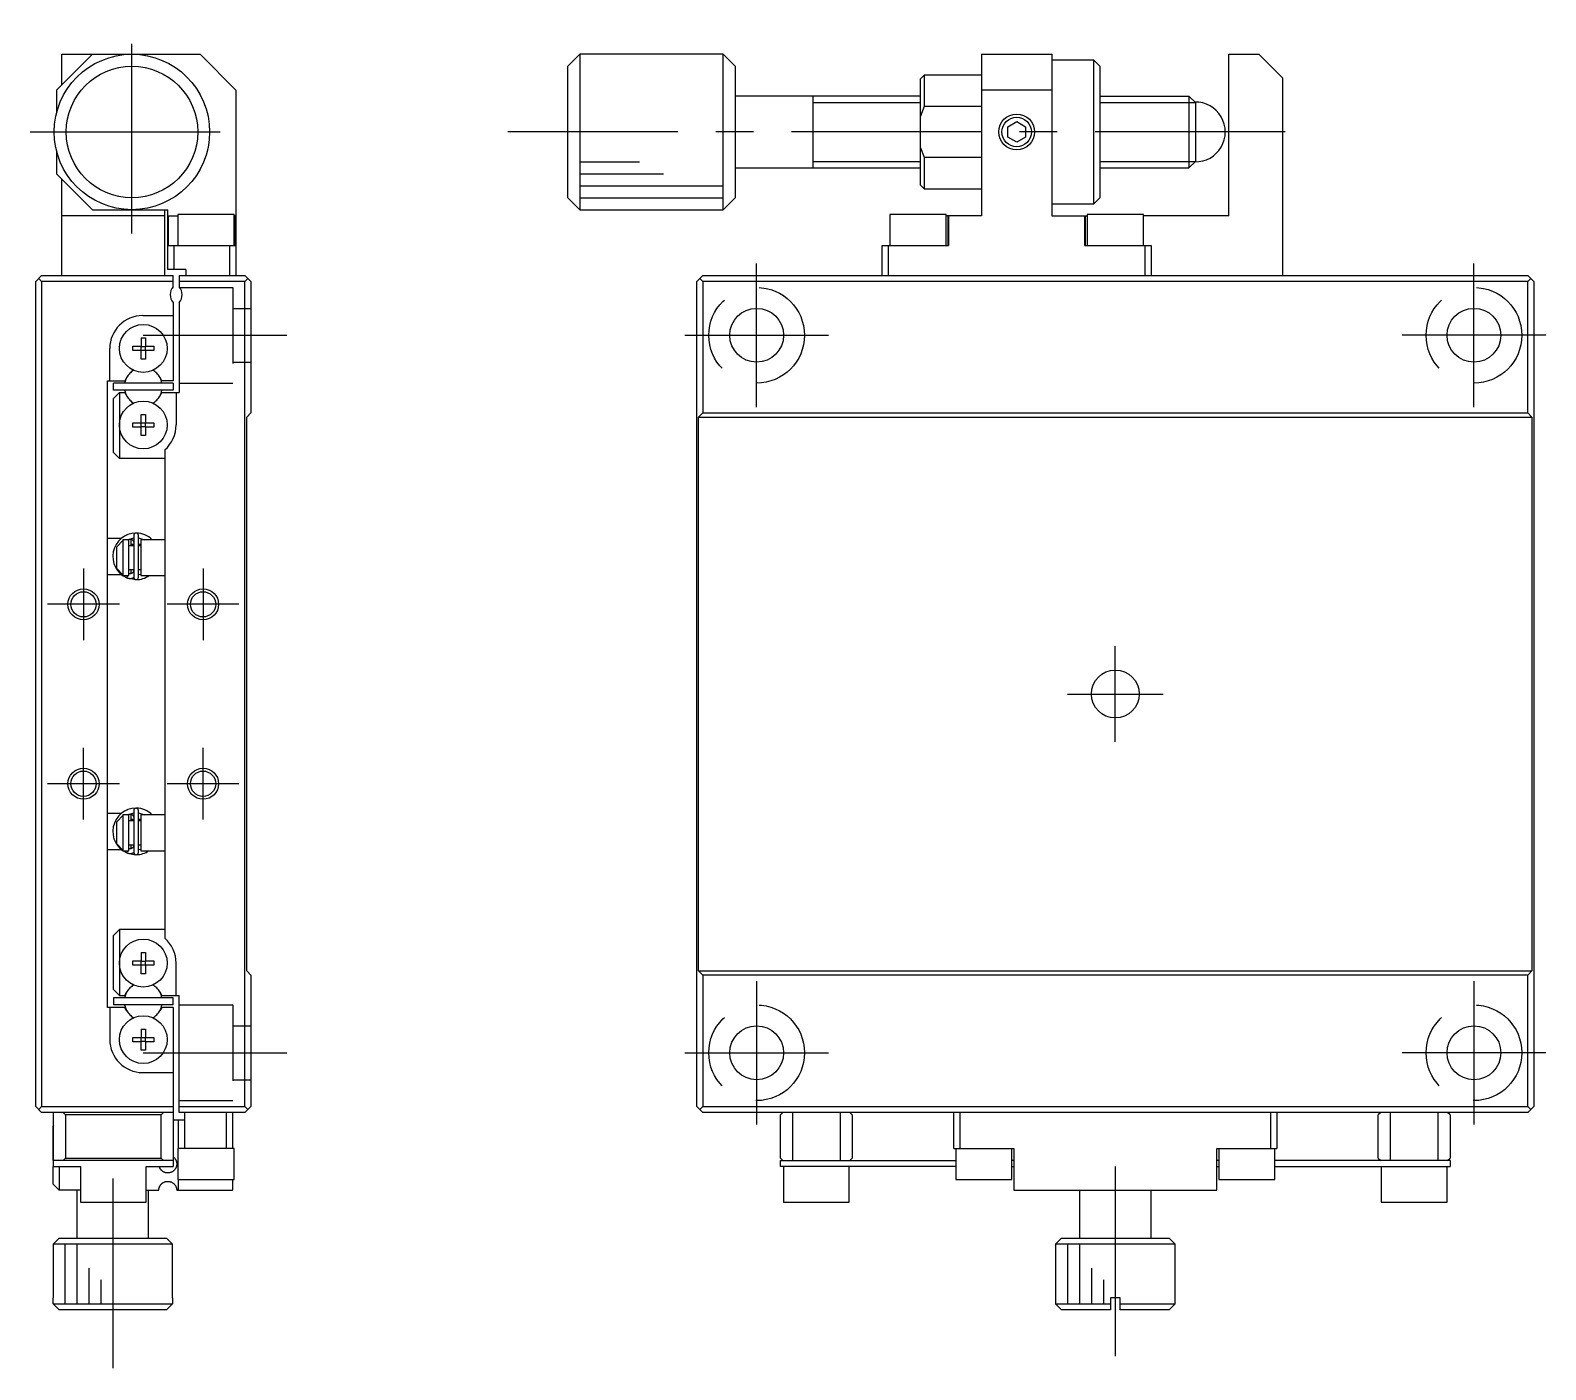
# Model space of a CAD drawing. Extents: x 0 to 280, y -8 to 208.
# Drawn here: x 153.5 to 280.3, y 51.5 to 163.5 of the extents above; entities that cross this region are included whole.
import ezdxf

# ---------------------------------------------------------------- set-up
doc = ezdxf.new("R2010")
doc.units = 0
doc.header["$LTSCALE"] = 0.5
doc.linetypes.add('CENTER', pattern=[50.8, 31.75, -6.35, 6.35, -6.35])
doc.linetypes.add('DASHED', pattern=[19.05, 12.7, -6.35])
for name, color, linetype in [('MSM_CENTER', 1, 'CENTER'), ('MSM_CONTINUOUS', 7, 'CONTINUOUS'), ('MSM_DASHED', 4, 'DASHED'), ('MSM_NARROW', 5, 'CONTINUOUS')]:
    doc.layers.add(name, color=color, linetype=linetype)

msp = doc.modelspace()

# ---------------------------------------------------------------- linework, layer by layer
at = {"layer": 'MSM_CENTER'}
for p, q in [((162.05, 146.5), (162.05, 163.5)), ((153.55, 155), (170.55, 155)), ((258.505071, 155), (193.505071, 155)), ((214.305071, 132), (214.305071, 144)), ((274.305071, 132), (274.305071, 144)), ((163, 138), (175, 138)), ((208.305071, 138), (220.305071, 138)), ((280.305071, 138), (268.305071, 138)), ((158, 118.500001), (158, 112.499999)), ((168, 118.500001), (168, 112.499999)), ((161.000001, 115.5), (154.999999, 115.5)), ((171.000001, 115.5), (164.999999, 115.5)), ((244.305071, 104), (244.305071, 112)), ((240.305071, 108), (248.305071, 108)), ((158, 97.499999), (158, 103.500001)), ((168, 97.499999), (168, 103.500001)), ((161.000001, 100.5), (154.999999, 100.5)), ((171.000001, 100.5), (164.999999, 100.5)), ((214.305071, 84), (214.305071, 72)), ((274.305071, 84), (274.305071, 72)), ((163, 78), (175, 78)), ((208.305071, 78), (220.305071, 78)), ((280.305071, 78), (268.305071, 78)), ((244.305071, 68.5), (244.305071, 51.5)), ((160.45, 67.5), (160.45, 51.5))]:
    msp.add_line(p, q, dxfattribs=at)
at = {"layer": 'MSM_CONTINUOUS'}
for p, q in [((158.75, 161.5), (155.75, 158.5)), ((156.2, 161.5), (167.75, 161.5)), ((156.2, 158.95), (156.2, 161.5)), ((170.75, 158.5), (167.75, 161.5)), ((199.505071, 161.5), (198.505071, 160.5)), ((199.505071, 161.5), (199.505071, 148.5)), ((211.505071, 161.5), (199.505071, 161.5)), ((211.505071, 148.5), (211.505071, 161.5)), ((212.505071, 160.5), (211.505071, 161.5)), ((233.105071, 161.5), (233.105071, 148)), ((233.105071, 161.5), (239.005071, 161.5)), ((239.005071, 161.5), (239.005071, 148)), ((242.505071, 161), (239.005071, 161)), ((242.505071, 149), (242.505071, 161)), ((243.005071, 160.5), (242.505071, 161)), ((253.805071, 148), (253.805071, 161.5)), ((253.805071, 161.5), (256.305071, 161.5)), ((258.305071, 159.5), (256.305071, 161.5)), ((198.505071, 149.5), (198.505071, 160.5)), ((212.505071, 160.5), (212.505071, 149.5)), ((228.305071, 159.75), (228.005071, 159.45)), ((228.305071, 159.75), (228.305071, 157.12132)), ((233.105071, 159.75), (228.305071, 159.75)), ((243.005071, 160.5), (243.005071, 149.5)), ((155.75, 158.5), (155.75, 156.6)), ((170.75, 158.5), (170.75, 143)), ((228.005071, 150.55), (228.005071, 159.45)), ((239.005071, 158.5), (233.105071, 158.5)), ((258.305071, 143), (258.305071, 159.5)), ((228.005051, 158), (212.505071, 158)), ((219.005071, 158.000005), (219.005071, 151.999995)), ((243.00507, 158), (250.463571, 158)), ((250.463571, 158), (250.463571, 152)), ((251.005071, 157.4585), (250.463571, 158)), ((251.005071, 157.4585), (251.005071, 152.5415)), ((228.305071, 157.12132), (228.005071, 156.319091)), ((233.105071, 157.12132), (228.305071, 157.12132)), ((235.305071, 155.433013), (236.055071, 155.866025)), ((235.305071, 154.566987), (235.305071, 155.433013)), ((236.055071, 155.866025), (236.805071, 155.433013)), ((236.805071, 155.433013), (236.805071, 154.566987)), ((155.75, 153.4), (155.75, 151.5)), ((228.005071, 153.680909), (228.305071, 152.87868)), ((236.055071, 154.133975), (235.305071, 154.566987)), ((236.805071, 154.566987), (236.055071, 154.133975)), ((228.305071, 152.87868), (228.305071, 150.25)), ((228.305071, 152.87868), (233.105071, 152.87868)), ((250.463571, 152), (251.005071, 152.5415)), ((155.75, 151.5), (158.75, 148.5)), ((156.2, 143), (156.2, 151.05)), ((212.505071, 152), (228.005051, 152)), ((243.00507, 152), (250.463571, 152)), ((228.005071, 150.55), (228.305071, 150.25)), ((228.305071, 150.25), (233.105071, 150.25)), ((158.75, 148.5), (165.05, 148.5)), ((164.8, 143), (164.8, 148.5)), ((165.05, 143.5), (165.05, 148.5)), ((198.505071, 149.5), (199.505071, 148.5)), ((199.505071, 148.5), (211.505071, 148.5)), ((211.505071, 148.5), (212.505071, 149.5)), ((239.005071, 149), (242.505071, 149)), ((242.505071, 149), (243.005071, 149.5)), ((164.8, 148), (156.2, 148)), ((165.05, 148), (165.9, 148)), ((165.090264, 148), (165.090264, 145.5)), ((170.6, 148.1), (165.9, 148.1)), ((165.9, 148.1), (165.9, 145.5)), ((170.6, 145.5), (170.6, 148.1)), ((170.75, 148), (170.6, 148)), ((170.680821, 145.5), (170.680821, 148)), ((230.155071, 148.1), (225.455071, 148.1)), ((225.455071, 148.1), (225.455071, 145.5)), ((230.155071, 145.5), (230.155071, 148.1)), ((233.105071, 148), (230.155071, 148)), ((230.323226, 145.5), (230.323226, 148)), ((230.352598, 148), (230.352598, 145.5)), ((239.005071, 148), (241.955071, 148)), ((241.757543, 145.5), (241.757543, 148)), ((241.786915, 148), (241.786915, 145.5)), ((246.655071, 148.1), (241.955071, 148.1)), ((241.955071, 148.1), (241.955071, 145.5)), ((246.655071, 145.5), (246.655071, 148.1)), ((253.805071, 148), (246.655071, 148)), ((165.05, 145.5), (170.75, 145.5)), ((165.55, 145.5), (165.55, 143.5)), ((170.25, 143), (170.25, 145.5)), ((224.805071, 143), (224.805071, 145.5)), ((224.805071, 145.5), (230.352598, 145.5)), ((225.305071, 145.5), (225.305071, 143)), ((241.757543, 145.5), (247.305071, 145.5)), ((246.805071, 143), (246.805071, 145.5)), ((247.305071, 145.5), (247.305071, 143)), ((166.55, 143.5), (165.05, 143.5)), ((166.55, 143.5), (166.55, 143)), ((154.5, 143), (154, 142.5)), ((154, 73.5), (154, 142.5)), ((154.5, 142.5), (154.25, 142.75)), ((154.5, 143), (165.5, 143)), ((165.5, 142.5), (154.5, 142.5)), ((154.5, 142.5), (154.5, 73.5)), ((165.5, 142.061438), (165.5, 143)), ((166, 143), (166, 142.061438)), ((166, 143), (171.5, 143)), ((171.5, 142.5), (166, 142.5)), ((171.5, 143), (172, 142.5)), ((171.75, 142.75), (171.5, 142.5)), ((171.5, 73.5), (171.5, 142.5)), ((172, 142.5), (172, 131.5)), ((209.805071, 143), (209.305071, 142.5)), ((209.305071, 73.5), (209.305071, 142.5)), ((209.805071, 142.5), (209.555071, 142.75)), ((209.805071, 143), (278.805071, 143)), ((209.805071, 142.5), (209.805071, 131.5)), ((278.805071, 142.5), (209.805071, 142.5)), ((279.305071, 142.5), (278.805071, 143)), ((279.055071, 142.75), (278.805071, 142.5)), ((278.805071, 131.5), (278.805071, 142.5)), ((279.305071, 142.5), (279.305071, 73.5)), ((165.5, 140.738562), (165.5, 134.2)), ((166, 140.738562), (166, 133.2)), ((162.95, 139.65), (165.5, 139.65)), ((160.2, 134.2), (160.2, 136.9)), ((162.113639, 136.72), (162.113639, 137.08)), ((162.113639, 137.08), (162.82, 137.08)), ((162.82, 137.786361), (163.18, 137.786361)), ((162.82, 137.786361), (162.82, 137.08)), ((162.830372, 137.069628), (162.82, 137.08)), ((162.830372, 137.069628), (163.169628, 137.069628)), ((162.830372, 136.730372), (162.830372, 137.069628)), ((163.169628, 137.069628), (163.18, 137.08)), ((163.169628, 137.069628), (163.169628, 136.730372)), ((163.18, 137.786361), (163.18, 137.08)), ((163.18, 137.08), (163.886361, 137.08)), ((163.886361, 137.08), (163.886361, 136.72)), ((162.82, 136.72), (162.113639, 136.72)), ((162.830372, 136.730372), (162.82, 136.72)), ((162.82, 136.013639), (162.82, 136.72)), ((163.18, 136.013639), (162.82, 136.013639)), ((163.169628, 136.730372), (162.830372, 136.730372)), ((163.169628, 136.730372), (163.18, 136.72)), ((163.18, 136.72), (163.18, 136.013639)), ((163.886361, 136.72), (163.18, 136.72)), ((161.625185, 134.49375), (161.455588, 134.2)), ((164.544412, 134.2), (164.374815, 134.49375)), ((160, 134.2), (161.455588, 134.2)), ((160, 81.8), (160, 134.2)), ((160.5, 133.4), (160.5, 134)), ((165.5, 134), (160.5, 134)), ((165.5, 133.4), (160.5, 133.4)), ((160.5, 132.7), (161, 133.2)), ((161, 133.2), (161, 127.7)), ((161, 133.2), (161.455588, 133.2)), ((161.455588, 133.2), (161.625185, 132.90625)), ((164.374815, 132.90625), (164.544412, 133.2)), ((165.5, 134.2), (164.544412, 134.2)), ((164.544412, 133.2), (166, 133.2)), ((165.5, 134), (165.5, 133.4)), ((165.75, 133.2), (165.75, 130.5)), ((160.5, 128.2), (160.5, 132.7)), ((162.113639, 130.32), (162.113639, 130.68)), ((162.113639, 130.68), (162.82, 130.68)), ((162.82, 131.386361), (163.18, 131.386361)), ((162.82, 130.68), (162.82, 131.386361)), ((162.830372, 130.669628), (162.82, 130.68)), ((162.830372, 130.669628), (163.169628, 130.669628)), ((162.830372, 130.330372), (162.830372, 130.669628)), ((163.169628, 130.669628), (163.18, 130.68)), ((163.169628, 130.669628), (163.169628, 130.330372)), ((163.18, 131.386361), (163.18, 130.68)), ((163.18, 130.68), (163.886361, 130.68)), ((163.886361, 130.68), (163.886361, 130.32)), ((171.65, 131.15), (172, 131.5)), ((171.65, 84.85), (171.65, 131.15)), ((209.455071, 131.15), (209.805071, 131.5)), ((209.455071, 84.85), (209.455071, 131.15)), ((209.455071, 131.15), (279.155071, 131.15)), ((209.805071, 131.5), (278.805071, 131.5)), ((278.805071, 131.5), (279.155071, 131.15)), ((279.155071, 131.15), (279.155071, 84.85)), ((162.82, 130.32), (162.113639, 130.32)), ((162.830372, 130.330372), (162.82, 130.32)), ((162.82, 129.613639), (162.82, 130.32)), ((163.18, 129.613639), (162.82, 129.613639)), ((163.169628, 130.330372), (162.830372, 130.330372)), ((163.169628, 130.330372), (163.18, 130.32)), ((163.18, 130.32), (163.18, 129.613639)), ((163.886361, 130.32), (163.18, 130.32)), ((161, 127.7), (160.5, 128.2)), ((164.8, 128.420938), (164.8, 87.579062)), ((164.8, 127.7), (161, 127.7)), ((161.145871, 121), (160, 121)), ((160.8, 120.316515), (161.3, 120.845683)), ((161.3, 120.9), (161.3, 117.9)), ((161.8, 120.9), (161.3, 120.9)), ((161.628526, 121.297171), (161.610568, 121.289376)), ((161.62249, 121.293794), (161.619421, 121.293246)), ((161.684303, 121.319172), (161.628106, 121.297982)), ((161.695248, 120.900064), (162.198452, 121.053543)), ((161.780252, 120.939155), (161.781755, 120.939534)), ((161.781518, 120.939423), (161.796078, 120.945203)), ((161.796078, 120.945203), (161.810345, 120.950029)), ((161.8, 117.9), (161.8, 120.9)), ((161.810345, 120.950029), (161.824842, 120.954126)), ((161.824842, 120.954126), (161.839532, 120.957481)), ((161.839532, 120.957481), (161.854379, 120.960085)), ((161.854379, 120.960085), (161.869342, 120.961929)), ((161.869342, 120.961929), (161.884383, 120.963008)), ((161.884383, 120.963008), (161.899463, 120.963318)), ((161.899463, 120.963318), (161.914541, 120.962858)), ((161.914541, 120.962858), (161.929578, 120.96163)), ((161.929578, 120.96163), (161.944534, 120.959636)), ((161.944534, 120.959636), (161.95937, 120.956883)), ((161.95937, 120.956883), (161.974046, 120.953378)), ((161.974046, 120.953378), (161.988526, 120.949131)), ((161.988526, 120.949131), (162.00277, 120.944155)), ((162, 120.4), (162, 120.9454)), ((162.198494, 120.5), (162, 120.5)), ((162.00277, 120.944155), (162.016743, 120.938463)), ((162.016743, 120.938463), (162.030409, 120.932072)), ((162.030409, 120.932072), (162.043733, 120.925)), ((162.043733, 120.925), (162.056682, 120.917266)), ((162.056682, 120.917266), (162.069223, 120.908893)), ((162.069223, 120.908893), (162.081327, 120.899903)), ((162.081327, 120.899903), (162.092964, 120.89032)), ((162.092964, 120.89032), (162.104106, 120.88017)), ((162.104106, 120.88017), (162.114726, 120.869481)), ((162.114726, 120.869481), (162.124801, 120.858279)), ((162.124801, 120.858279), (162.134307, 120.846594)), ((162.134307, 120.846594), (162.143222, 120.834457)), ((162.143222, 120.834457), (162.151527, 120.821897)), ((162.151527, 120.821897), (162.159202, 120.808946)), ((162.159202, 120.808946), (162.166231, 120.795636)), ((162.166231, 120.795636), (162.172599, 120.782001)), ((162.172599, 120.782001), (162.178292, 120.768073)), ((162.178292, 120.768073), (162.183297, 120.753887)), ((162.183297, 120.753887), (162.187604, 120.739476)), ((162.187604, 120.739476), (162.191205, 120.724874)), ((162.191205, 120.724874), (162.194091, 120.710118)), ((162.194091, 120.710118), (162.196256, 120.69524)), ((162.196256, 120.69524), (162.197697, 120.680278)), ((162.197697, 120.680278), (162.19841, 120.665265)), ((162.19841, 120.665265), (162.198494, 120.658228)), ((162.198494, 121.259909), (162.198494, 117.759909)), ((162.588494, 117.759909), (162.588494, 121.259909)), ((162.8, 120.5), (162.588494, 120.5)), ((162.588548, 121.05322), (163.092175, 120.900087)), ((162.8, 120.9), (162.8, 117.9)), ((164.8, 120.9), (162.8, 120.9)), ((163, 120.94273), (163, 120.9)), ((160.8, 118.483485), (160.8, 120.316515)), ((162.198494, 120.4), (161.8, 120.4)), ((162.8, 120.4), (162.588494, 120.4)), ((160, 118), (161.169533, 118)), ((161.3, 117.954317), (160.8, 118.483485)), ((161.3, 117.9), (161.8, 117.9)), ((161.619229, 117.72662), (161.666356, 117.899999)), ((161.671217, 117.885439), (161.665432, 117.870981)), ((161.677223, 117.9), (161.671217, 117.885439)), ((161.779625, 118.080224), (161.76721, 118.085612)), ((161.804303, 118.071733), (161.799974, 118.073215)), ((161.8, 118.4), (162.198494, 118.4)), ((161.818733, 118.067321), (161.804303, 118.071733)), ((161.833368, 118.063648), (161.818733, 118.067321)), ((161.848171, 118.060726), (161.833368, 118.063648)), ((161.863103, 118.058563), (161.848171, 118.060726)), ((161.878123, 118.057165), (161.863103, 118.058563)), ((161.893193, 118.056535), (161.878123, 118.057165)), ((161.908273, 118.056674), (161.893193, 118.056535)), ((161.923323, 118.057582), (161.908273, 118.056674)), ((161.938303, 118.059256), (161.923323, 118.057582)), ((161.953175, 118.061689), (161.938303, 118.059256)), ((161.9679, 118.064875), (161.953175, 118.061689)), ((161.98244, 118.068803), (161.9679, 118.064875)), ((161.996757, 118.073463), (161.98244, 118.068803)), ((162.010817, 118.078839), (161.996757, 118.073463)), ((162, 118.074612), (162, 118.4)), ((162.024582, 118.084917), (162.010817, 118.078839)), ((162.03802, 118.091679), (162.024582, 118.084917)), ((162.051097, 118.099107), (162.03802, 118.091679)), ((162.063781, 118.107179), (162.051097, 118.099107)), ((162.076043, 118.115873), (162.063781, 118.107179)), ((162.087853, 118.125168), (162.076043, 118.115873)), ((162.099183, 118.135036), (162.087853, 118.125168)), ((162.110006, 118.145454), (162.099183, 118.135036)), ((162.120299, 118.156394), (162.110006, 118.145454)), ((162.130037, 118.167828), (162.120299, 118.156394)), ((162.139199, 118.179727), (162.130037, 118.167828)), ((162.147764, 118.192062), (162.139199, 118.179727)), ((162.155712, 118.204802), (162.147764, 118.192062)), ((162.163027, 118.217916), (162.155712, 118.204802)), ((162.169691, 118.231373), (162.163027, 118.217916)), ((162.175691, 118.245139), (162.169691, 118.231373)), ((162.181013, 118.259182), (162.175691, 118.245139)), ((162.185646, 118.273468), (162.181013, 118.259182)), ((162.189578, 118.287964), (162.185646, 118.273468)), ((162.192802, 118.302636), (162.189578, 118.287964)), ((162.195311, 118.317448), (162.192802, 118.302636)), ((162.197098, 118.332366), (162.195311, 118.317448)), ((162.19816, 118.347355), (162.197098, 118.332366)), ((162.198494, 118.361589), (162.19816, 118.347355)), ((162.588494, 118.4), (162.8, 118.4)), ((162.800099, 118.008323), (162.588516, 117.966281)), ((162.8, 117.9), (164.8, 117.9)), ((161.598949, 117.735601), (161.626054, 117.723722)), ((161.625014, 117.737736), (161.624744, 117.732234)), ((161.624744, 117.732234), (161.625002, 117.727845)), ((161.625002, 117.727845), (161.625443, 117.725637)), ((161.625809, 117.744315), (161.625014, 117.737736)), ((161.625443, 117.725637), (161.628106, 117.721835)), ((161.627125, 117.751928), (161.625809, 117.744315)), ((161.628954, 117.760524), (161.627125, 117.751928)), ((161.628106, 117.721835), (161.658283, 117.70976)), ((161.631282, 117.770046), (161.628954, 117.760524)), ((161.634095, 117.780433), (161.631282, 117.770046)), ((161.637374, 117.791615), (161.634095, 117.780433)), ((161.641098, 117.803519), (161.637374, 117.791615)), ((161.645242, 117.816066), (161.641098, 117.803519)), ((161.649778, 117.829174), (161.645242, 117.816066)), ((161.654677, 117.842755), (161.649778, 117.829174)), ((161.659906, 117.856722), (161.654677, 117.842755)), ((161.658283, 117.70976), (161.690714, 117.698578)), ((161.665432, 117.870981), (161.659906, 117.856722)), ((161.676509, 117.70292), (162.366344, 117.566191)), ((161.690714, 117.698578), (161.723654, 117.689033)), ((161.723654, 117.689033), (161.75702, 117.681148)), ((161.75702, 117.681148), (161.79073, 117.67494)), ((161.79073, 117.67494), (161.824702, 117.670425)), ((161.824702, 117.670425), (161.858853, 117.667614)), ((161.858853, 117.667614), (161.893099, 117.666513)), ((161.893099, 117.666513), (161.927357, 117.667124)), ((161.927357, 117.667124), (161.961541, 117.669446)), ((161.961541, 117.669446), (161.99557, 117.673474)), ((161.99557, 117.673474), (162.02936, 117.679196)), ((162.02936, 117.679196), (162.062829, 117.6866)), ((162.062829, 117.6866), (162.095893, 117.695667)), ((162.095893, 117.695667), (162.128473, 117.706377)), ((162.128473, 117.706377), (162.160489, 117.718702)), ((162.160489, 117.718702), (162.191862, 117.732613)), ((162.191862, 117.732613), (162.20001, 117.736538)), ((161.145871, 98), (160, 98)), ((160.8, 97.316515), (161.3, 97.845683)), ((161.3, 97.9), (161.3, 94.9)), ((161.8, 97.9), (161.3, 97.9)), ((161.628526, 98.297171), (161.610568, 98.289376)), ((161.62249, 98.293794), (161.619421, 98.293246)), ((161.684303, 98.319172), (161.628106, 98.297982)), ((161.695248, 97.900064), (162.198452, 98.053543)), ((161.780252, 97.939155), (161.781755, 97.939534)), ((161.781518, 97.939423), (161.796078, 97.945203)), ((161.796078, 97.945203), (161.810345, 97.950029)), ((161.8, 94.9), (161.8, 97.9)), ((161.810345, 97.950029), (161.824842, 97.954126)), ((161.824842, 97.954126), (161.839532, 97.957481)), ((161.839532, 97.957481), (161.854379, 97.960085)), ((161.854379, 97.960085), (161.869342, 97.961929)), ((161.869342, 97.961929), (161.884383, 97.963008)), ((161.884383, 97.963008), (161.899463, 97.963318)), ((161.899463, 97.963318), (161.914541, 97.962858)), ((161.914541, 97.962858), (161.929578, 97.96163)), ((161.929578, 97.96163), (161.944534, 97.959636)), ((161.944534, 97.959636), (161.95937, 97.956883)), ((161.95937, 97.956883), (161.974046, 97.953378)), ((161.974046, 97.953378), (161.988526, 97.949131)), ((161.988526, 97.949131), (162.00277, 97.944155)), ((162, 97.4), (162, 97.9454)), ((162.00277, 97.944155), (162.016743, 97.938463)), ((162.016743, 97.938463), (162.030409, 97.932072)), ((162.030409, 97.932072), (162.043733, 97.925)), ((162.043733, 97.925), (162.056682, 97.917266)), ((162.056682, 97.917266), (162.069223, 97.908893)), ((162.069223, 97.908893), (162.081327, 97.899903)), ((162.081327, 97.899903), (162.092964, 97.89032)), ((162.092964, 97.89032), (162.104106, 97.88017)), ((162.104106, 97.88017), (162.114726, 97.869481)), ((162.114726, 97.869481), (162.124801, 97.858279)), ((162.124801, 97.858279), (162.134307, 97.846594)), ((162.134307, 97.846594), (162.143222, 97.834457)), ((162.143222, 97.834457), (162.151527, 97.821897)), ((162.151527, 97.821897), (162.159202, 97.808946)), ((162.159202, 97.808946), (162.166231, 97.795636)), ((162.166231, 97.795636), (162.172599, 97.782001)), ((162.172599, 97.782001), (162.178292, 97.768073)), ((162.178292, 97.768073), (162.183297, 97.753887)), ((162.183297, 97.753887), (162.187604, 97.739476)), ((162.187604, 97.739476), (162.191205, 97.724874)), ((162.191205, 97.724874), (162.194091, 97.710118)), ((162.194091, 97.710118), (162.196256, 97.69524)), ((162.196256, 97.69524), (162.197697, 97.680278)), ((162.197697, 97.680278), (162.19841, 97.665265)), ((162.19841, 97.665265), (162.198494, 97.658228)), ((162.198494, 98.259909), (162.198494, 94.759909)), ((162.588494, 94.759909), (162.588494, 98.259909)), ((162.588548, 98.05322), (163.092175, 97.900087)), ((162.8, 97.9), (162.8, 94.9)), ((164.8, 97.9), (162.8, 97.9)), ((163, 97.94273), (163, 97.9)), ((160.8, 95.483485), (160.8, 97.316515)), ((162.198494, 97.4), (161.8, 97.4)), ((162.198494, 97.5), (162, 97.5)), ((162.8, 97.5), (162.588494, 97.5)), ((162.8, 97.4), (162.588494, 97.4)), ((161.3, 94.954317), (160.8, 95.483485)), ((161.779625, 95.080224), (161.76721, 95.085612)), ((161.804303, 95.071733), (161.799974, 95.073215)), ((161.8, 95.4), (162.198494, 95.4)), ((161.818733, 95.067321), (161.804303, 95.071733)), ((161.833368, 95.063648), (161.818733, 95.067321)), ((161.98244, 95.068803), (161.9679, 95.064875)), ((161.996757, 95.073463), (161.98244, 95.068803)), ((162.010817, 95.078839), (161.996757, 95.073463)), ((162, 95.074612), (162, 95.4)), ((162.024582, 95.084917), (162.010817, 95.078839)), ((162.03802, 95.091679), (162.024582, 95.084917)), ((162.051097, 95.099107), (162.03802, 95.091679)), ((162.063781, 95.107179), (162.051097, 95.099107)), ((162.076043, 95.115873), (162.063781, 95.107179)), ((162.087853, 95.125168), (162.076043, 95.115873)), ((162.099183, 95.135036), (162.087853, 95.125168)), ((162.110006, 95.145454), (162.099183, 95.135036)), ((162.120299, 95.156394), (162.110006, 95.145454)), ((162.130037, 95.167828), (162.120299, 95.156394)), ((162.139199, 95.179727), (162.130037, 95.167828)), ((162.147764, 95.192062), (162.139199, 95.179727)), ((162.155712, 95.204802), (162.147764, 95.192062)), ((162.163027, 95.217916), (162.155712, 95.204802)), ((162.169691, 95.231373), (162.163027, 95.217916)), ((162.175691, 95.245139), (162.169691, 95.231373)), ((162.181013, 95.259182), (162.175691, 95.245139)), ((162.185646, 95.273468), (162.181013, 95.259182)), ((162.189578, 95.287964), (162.185646, 95.273468)), ((162.192802, 95.302636), (162.189578, 95.287964)), ((162.195311, 95.317448), (162.192802, 95.302636)), ((162.197098, 95.332366), (162.195311, 95.317448)), ((162.19816, 95.347355), (162.197098, 95.332366)), ((162.198494, 95.361589), (162.19816, 95.347355)), ((162.588494, 95.4), (162.8, 95.4)), ((160, 95), (161.169533, 95)), ((161.3, 94.9), (161.8, 94.9)), ((161.598949, 94.735601), (161.619798, 94.726419)), ((161.619229, 94.72662), (161.666356, 94.899999)), ((161.625016, 94.737767), (161.624744, 94.732261)), ((161.624744, 94.732261), (161.624999, 94.727867)), ((161.624999, 94.727867), (161.625443, 94.725637)), ((161.625814, 94.744348), (161.625016, 94.737767)), ((161.625443, 94.725637), (161.628106, 94.721835)), ((161.627132, 94.751963), (161.625814, 94.744348)), ((161.628962, 94.76056), (161.627132, 94.751963)), ((161.628106, 94.721835), (161.658283, 94.70976)), ((161.631291, 94.770082), (161.628962, 94.76056)), ((161.634105, 94.780468), (161.631291, 94.770082)), ((161.637384, 94.791648), (161.634105, 94.780468)), ((161.641108, 94.80355), (161.637384, 94.791648)), ((161.645251, 94.816094), (161.641108, 94.80355)), ((161.649786, 94.829198), (161.645251, 94.816094)), ((161.654684, 94.842775), (161.649786, 94.829198)), ((161.659912, 94.856737), (161.654684, 94.842775)), ((161.658283, 94.70976), (161.690714, 94.698578)), ((161.665436, 94.870992), (161.659912, 94.856737)), ((161.671219, 94.885444), (161.665436, 94.870992)), ((161.677223, 94.9), (161.671219, 94.885444)), ((161.676509, 94.70292), (162.366344, 94.566191)), ((161.690714, 94.698578), (161.723654, 94.689033)), ((161.723654, 94.689033), (161.75702, 94.681148)), ((161.75702, 94.681148), (161.79073, 94.67494)), ((161.79073, 94.67494), (161.824702, 94.670425)), ((161.824702, 94.670425), (161.858853, 94.667614)), ((161.848171, 95.060726), (161.833368, 95.063648)), ((161.863103, 95.058563), (161.848171, 95.060726)), ((161.858853, 94.667614), (161.893099, 94.666513)), ((161.878123, 95.057165), (161.863103, 95.058563)), ((161.893193, 95.056535), (161.878123, 95.057165)), ((161.893099, 94.666513), (161.927357, 94.667124)), ((161.908273, 95.056674), (161.893193, 95.056535)), ((161.923323, 95.057582), (161.908273, 95.056674)), ((161.938303, 95.059256), (161.923323, 95.057582)), ((161.927357, 94.667124), (161.961541, 94.669446)), ((161.953175, 95.061689), (161.938303, 95.059256)), ((161.9679, 95.064875), (161.953175, 95.061689)), ((161.961541, 94.669446), (161.99557, 94.673474)), ((161.99557, 94.673474), (162.02936, 94.679196)), ((162.02936, 94.679196), (162.062829, 94.6866)), ((162.062829, 94.6866), (162.095893, 94.695667)), ((162.095893, 94.695667), (162.128473, 94.706377)), ((162.128473, 94.706377), (162.160489, 94.718702)), ((162.160489, 94.718702), (162.191862, 94.732613)), ((162.191862, 94.732613), (162.20001, 94.736538)), ((162.800099, 95.008323), (162.588516, 94.966281)), ((162.8, 94.9), (164.8, 94.9)), ((160.5, 87.8), (161, 88.3)), ((160.5, 83.3), (160.5, 87.8)), ((161, 88.3), (161, 82.8)), ((164.8, 88.3), (161, 88.3)), ((162.82, 86.386361), (163.18, 86.386361)), ((162.82, 86.386361), (162.82, 85.68)), ((163.18, 86.386361), (163.18, 85.68)), ((162.113639, 85.32), (162.113639, 85.68)), ((162.113639, 85.68), (162.82, 85.68)), ((162.82, 85.32), (162.113639, 85.32)), ((162.830372, 85.669628), (162.82, 85.68)), ((162.830372, 85.330372), (162.82, 85.32)), ((162.82, 84.613639), (162.82, 85.32)), ((162.830372, 85.669628), (163.169628, 85.669628)), ((162.830372, 85.330372), (162.830372, 85.669628)), ((163.169628, 85.330372), (162.830372, 85.330372)), ((163.169628, 85.669628), (163.18, 85.68)), ((163.169628, 85.669628), (163.169628, 85.330372)), ((163.169628, 85.330372), (163.18, 85.32)), ((163.18, 85.68), (163.886361, 85.68)), ((163.18, 85.32), (163.18, 84.613639)), ((163.886361, 85.32), (163.18, 85.32)), ((163.886361, 85.68), (163.886361, 85.32)), ((165.75, 82.8), (165.75, 85.5)), ((163.18, 84.613639), (162.82, 84.613639)), ((172, 84.5), (171.65, 84.85)), ((172, 84.5), (172, 73.5)), ((209.805071, 84.5), (209.455071, 84.85)), ((209.455071, 84.85), (279.155071, 84.85)), ((278.805071, 84.5), (209.805071, 84.5)), ((209.805071, 84.5), (209.805071, 73.5)), ((279.155071, 84.85), (278.805071, 84.5)), ((278.805071, 73.5), (278.805071, 84.5)), ((161, 82.8), (160.5, 83.3)), ((160.5, 82.6), (160.5, 82)), ((165.5, 82.6), (160.5, 82.6)), ((161, 82.8), (161.455588, 82.8)), ((161.455588, 82.8), (161.625185, 83.09375)), ((164.374815, 83.09375), (164.544412, 82.8)), ((164.544412, 82.8), (166, 82.8)), ((165.5, 82), (165.5, 82.6)), ((166, 73), (166, 82.8)), ((161.455588, 81.8), (160, 81.8)), ((160.2, 81.8), (160.2, 79.1)), ((165.5, 82), (160.5, 82)), ((161.625185, 81.50625), (161.455588, 81.8)), ((164.544412, 81.8), (164.374815, 81.50625)), ((165.5, 81.8), (164.544412, 81.8)), ((165.5, 81.8), (165.5, 68.5)), ((162.82, 79.986361), (163.18, 79.986361)), ((162.82, 79.986361), (162.82, 79.28)), ((163.18, 79.986361), (163.18, 79.28)), ((162.113639, 78.92), (162.113639, 79.28)), ((162.113639, 79.28), (162.82, 79.28)), ((162.82, 78.92), (162.113639, 78.92)), ((162.830372, 79.269628), (162.82, 79.28)), ((162.830372, 78.930372), (162.82, 78.92)), ((162.82, 78.213639), (162.82, 78.92)), ((162.830372, 79.269628), (163.169628, 79.269628)), ((162.830372, 78.930372), (162.830372, 79.269628)), ((163.169628, 78.930372), (162.830372, 78.930372)), ((163.169628, 79.269628), (163.18, 79.28)), ((163.169628, 79.269628), (163.169628, 78.930372)), ((163.169628, 78.930372), (163.18, 78.92)), ((163.18, 79.28), (163.886361, 79.28)), ((163.18, 78.92), (163.18, 78.213639)), ((163.886361, 78.92), (163.18, 78.92)), ((163.886361, 79.28), (163.886361, 78.92)), ((163.18, 78.213639), (162.82, 78.213639)), ((162.95, 76.35), (165.5, 76.35)), ((154.5, 73), (154, 73.5)), ((154.25, 73.25), (154.5, 73.5)), ((154.5, 73.5), (165.5, 73.5)), ((165.5, 73), (154.5, 73)), ((155.5, 68.5), (155.5, 73)), ((156.5, 72.8), (156.3, 73)), ((156.5, 72.8), (156.5, 69.2)), ((164.5, 72.8), (156.5, 72.8)), ((164.7, 73), (164.5, 72.8)), ((164.5, 69.2), (164.5, 72.8)), ((165.5, 72.4), (166.45, 72.4)), ((165.95, 70), (165.95, 72.4)), ((166, 73.5), (171.5, 73.5)), ((171.5, 73), (166, 73)), ((166.45, 73), (166.45, 70)), ((169.95, 70), (169.95, 73)), ((170.45, 73), (170.45, 70)), ((172, 73.5), (171.5, 73)), ((171.5, 73.5), (171.75, 73.25)), ((209.305071, 73.5), (209.805071, 73)), ((209.555071, 73.25), (209.805071, 73.5)), ((209.805071, 73.5), (278.805071, 73.5)), ((278.805071, 73), (209.805071, 73)), ((216.505071, 73), (216.305071, 72.8)), ((216.305071, 69.2), (216.305071, 72.8)), ((217.305071, 73), (217.305071, 69)), ((221.305071, 69), (221.305071, 73)), ((222.305071, 72.8), (222.105071, 73)), ((222.305071, 72.8), (222.305071, 69.2)), ((230.805071, 70), (230.805071, 73)), ((231.305071, 73), (231.305071, 70)), ((257.305071, 70), (257.305071, 73)), ((257.805071, 73), (257.805071, 70)), ((266.505071, 73), (266.305071, 72.8)), ((266.305071, 69.2), (266.305071, 72.8)), ((267.305071, 73), (267.305071, 69)), ((271.305071, 69), (271.305071, 73)), ((272.305071, 72.8), (272.105071, 73)), ((272.305071, 72.8), (272.305071, 69.2)), ((278.805071, 73.5), (279.055071, 73.25)), ((278.805071, 73), (279.305071, 73.5)), ((155.5, 71.95), (155.45, 71.9)), ((155.45, 69), (155.45, 71.9)), ((170.6, 70), (165.9, 70)), ((165.9, 70), (165.9, 67.4)), ((170.6, 67.4), (170.6, 70)), ((230.805071, 70), (235.805071, 70)), ((230.955071, 70), (230.955071, 67.4)), ((235.655071, 67.4), (235.655071, 70)), ((235.805071, 70), (235.805071, 66.5)), ((252.805071, 70), (257.805071, 70)), ((252.805071, 66.5), (252.805071, 70)), ((252.955071, 70), (252.955071, 67.4)), ((257.655071, 67.4), (257.655071, 70)), ((165.5, 69), (155.45, 69)), ((155.45, 67), (155.45, 68.5)), ((155.45, 68.5), (157.75, 68.5)), ((155.95, 68.5), (155.95, 66.5)), ((156.3, 69), (156.5, 69.2)), ((156.5, 69.2), (164.5, 69.2)), ((157.75, 68.5), (157.75, 65.5)), ((163.25, 68.5), (165.5, 68.5)), ((163.25, 65.5), (163.25, 68.5)), ((164.334532, 68.475047), (164.327158, 68.5)), ((164.342744, 68.450424), (164.334532, 68.475047)), ((164.35177, 68.426183), (164.342744, 68.450424)), ((164.5, 69.2), (164.7, 69)), ((165.500043, 69.299968), (165.53312, 69.273668)), ((165.53312, 69.273668), (165.566504, 69.243807)), ((165.566504, 69.243807), (165.598139, 69.211902)), ((165.598139, 69.211902), (165.628324, 69.17754)), ((165.628324, 69.17754), (165.656698, 69.140928)), ((165.656698, 69.140928), (165.680266, 69.106532)), ((165.680266, 69.106532), (165.702355, 69.070044)), ((165.702355, 69.070044), (165.717306, 69.042352)), ((165.717306, 69.042352), (165.731426, 69.013304)), ((165.731426, 69.013304), (165.744392, 68.983408)), ((165.744392, 68.983408), (165.752581, 68.962453)), ((165.759879, 68.457975), (165.750853, 68.432962)), ((165.752581, 68.962453), (165.760338, 68.94067)), ((165.768274, 68.48417), (165.759879, 68.457975)), ((165.760338, 68.94067), (165.76762, 68.917995)), ((165.76762, 68.917995), (165.772789, 68.90019)), ((165.774048, 68.504413), (165.768274, 68.48417)), ((165.772789, 68.90019), (165.777638, 68.881779)), ((165.779404, 68.525444), (165.774048, 68.504413)), ((165.777638, 68.881779), (165.781435, 68.86584)), ((165.782886, 68.540695), (165.779404, 68.525444)), ((165.781435, 68.86584), (165.784968, 68.849408)), ((165.786123, 68.556393), (165.782886, 68.540695)), ((165.784968, 68.849408), (165.788205, 68.832488)), ((165.789088, 68.57253), (165.786123, 68.556393)), ((165.788205, 68.832488), (165.791117, 68.815089)), ((165.791755, 68.589095), (165.789088, 68.57253)), ((165.791117, 68.815089), (165.792892, 68.803012)), ((165.793397, 68.600698), (165.791755, 68.589095)), ((165.792892, 68.803012), (165.794494, 68.790712)), ((165.794879, 68.612507), (165.793397, 68.600698)), ((165.794494, 68.790712), (165.795787, 68.779354)), ((165.79619, 68.624501), (165.794879, 68.612507)), ((165.795787, 68.779354), (165.796921, 68.767794)), ((165.79727, 68.636112), (165.79619, 68.624501)), ((165.796921, 68.767794), (165.797889, 68.756068)), ((165.798178, 68.647909), (165.79727, 68.636112)), ((165.797889, 68.756068), (165.798683, 68.744211)), ((165.798909, 68.659849), (165.798178, 68.647909)), ((165.798683, 68.744211), (165.799297, 68.732259)), ((165.799458, 68.67189), (165.798909, 68.659849)), ((165.799297, 68.732259), (165.799724, 68.720247)), ((165.799819, 68.683992), (165.799458, 68.67189)), ((165.799724, 68.720247), (165.799955, 68.708211)), ((165.799986, 68.696113), (165.799819, 68.683992)), ((165.799955, 68.708211), (165.799986, 68.696113)), ((216.305071, 69.2), (216.505071, 69)), ((216.305071, 68.5), (216.305071, 69)), ((216.305071, 69), (230.955071, 69)), ((230.955071, 68.5), (216.305071, 68.5)), ((216.555071, 68.5), (216.555071, 65.5)), ((222.055071, 65.5), (222.055071, 68.5)), ((222.105071, 69), (222.305071, 69.2)), ((235.805071, 69), (235.655071, 69)), ((235.655071, 68.5), (235.805071, 68.5)), ((252.955071, 69), (252.805071, 69)), ((252.805071, 68.5), (252.955071, 68.5)), ((272.305071, 69), (257.655071, 69)), ((257.655071, 68.5), (272.305071, 68.5)), ((266.305071, 69.2), (266.505071, 69)), ((266.555071, 68.5), (266.555071, 65.5)), ((272.055071, 65.5), (272.055071, 68.5)), ((272.105071, 69), (272.305071, 69.2)), ((272.305071, 69), (272.305071, 68.5)), ((164.363599, 68.397757), (164.35177, 68.426183)), ((164.376526, 68.369953), (164.363599, 68.397757)), ((164.390497, 68.34285), (164.376526, 68.369953)), ((164.40382, 68.319276), (164.390497, 68.34285)), ((164.417913, 68.296312), (164.40382, 68.319276)), ((164.432726, 68.274003), (164.417913, 68.296312)), ((164.449515, 68.250649), (164.432726, 68.274003)), ((164.467067, 68.228103), (164.449515, 68.250649)), ((164.485315, 68.20641), (164.467067, 68.228103)), ((164.504719, 68.185056), (164.485315, 68.20641)), ((164.524763, 68.164627), (164.504719, 68.185056)), ((164.545374, 68.145155), (164.524763, 68.164627)), ((164.573903, 68.120491), (164.545374, 68.145155)), ((164.603241, 68.097583), (164.573903, 68.120491)), ((164.624903, 68.082107), (164.603241, 68.097583)), ((164.64688, 68.06755), (164.624903, 68.082107)), ((164.669114, 68.053915), (164.64688, 68.06755)), ((164.699639, 68.036866), (164.669114, 68.053915)), ((164.730282, 68.02156), (164.699639, 68.036866)), ((164.703154, 67.164979), (164.736261, 67.181225)), ((164.76113, 68.007863), (164.730282, 68.02156)), ((164.736261, 67.181225), (164.766729, 67.194448)), ((164.795538, 67.994487), (164.76113, 68.007863)), ((164.766729, 67.194448), (164.80105, 67.207477)), ((164.82998, 67.982998), (164.795538, 67.994487)), ((164.80105, 67.207477), (164.835388, 67.218639)), ((164.86024, 67.974403), (164.82998, 67.982998)), ((164.835388, 67.218639), (164.869979, 67.228074)), ((164.890389, 67.967181), (164.86024, 67.974403)), ((164.869979, 67.228074), (164.904401, 67.235732)), ((164.912793, 67.962657), (164.890389, 67.967181)), ((164.904401, 67.235732), (164.938977, 67.241737)), ((164.945025, 67.957383), (164.912793, 67.962657)), ((164.938977, 67.241737), (164.973229, 67.24606)), ((164.976974, 67.953564), (164.945025, 67.957383)), ((164.973229, 67.24606), (165.007383, 67.248788)), ((165.008571, 67.951145), (164.976974, 67.953564)), ((165.007383, 67.248788), (165.041088, 67.249947)), ((165.045542, 67.950013), (165.008571, 67.951145)), ((165.041088, 67.249947), (165.085237, 67.249172)), ((165.081922, 67.95068), (165.045542, 67.950013)), ((165.117633, 67.953056), (165.081922, 67.95068)), ((165.085237, 67.249172), (165.128414, 67.24589)), ((165.160849, 67.958237), (165.117633, 67.953056)), ((165.128414, 67.24589), (165.170943, 67.240184)), ((165.20293, 67.965757), (165.160849, 67.958237)), ((165.170943, 67.240184), (165.212346, 67.232218)), ((165.250212, 67.977217), (165.20293, 67.965757)), ((165.212346, 67.232218), (165.253032, 67.221996)), ((165.295587, 67.991348), (165.250212, 67.977217)), ((165.253032, 67.221996), (165.292482, 67.20972)), ((165.292482, 67.20972), (165.330981, 67.195378)), ((165.339291, 68.008038), (165.295587, 67.991348)), ((165.330981, 67.195378), (165.368178, 67.179163)), ((165.380857, 68.026922), (165.339291, 68.008038)), ((165.420743, 68.048042), (165.380857, 68.026922)), ((165.458567, 68.071053), (165.420743, 68.048042)), ((165.494729, 68.096083), (165.458567, 68.071053)), ((165.529076, 68.122951), (165.494729, 68.096083)), ((165.565826, 68.15555), (165.529076, 68.122951)), ((165.600473, 68.190609), (165.565826, 68.15555)), ((165.638906, 68.235565), (165.600473, 68.190609)), ((165.674306, 68.284378), (165.638906, 68.235565)), ((165.692431, 68.312973), (165.674306, 68.284378)), ((165.709594, 68.343007), (165.692431, 68.312973)), ((165.725744, 68.374623), (165.709594, 68.343007)), ((165.741258, 68.409033), (165.725744, 68.374623)), ((165.750853, 68.432962), (165.741258, 68.409033)), ((165.9, 67.4), (170.6, 67.4)), ((165.95, 66.5), (165.95, 67.4)), ((170.45, 67.4), (170.45, 66.5)), ((230.955071, 67.4), (235.655071, 67.4)), ((252.955071, 67.4), (257.655071, 67.4)), ((155.45, 67), (155.95, 66.5)), ((157.75, 66.5), (155.95, 66.5)), ((157.45, 66.5), (157.45, 62.5)), ((163.25, 66.5), (164.3, 66.5)), ((163.45, 62.5), (163.45, 66.5)), ((164.3, 66.5), (164.300252, 66.51943)), ((164.300252, 66.51943), (164.301007, 66.538844)), ((164.301007, 66.538844), (164.302712, 66.563719)), ((164.302712, 66.563719), (164.305242, 66.588514)), ((164.305242, 66.588514), (164.308589, 66.613179)), ((164.308589, 66.613179), (164.312816, 66.638054)), ((164.312816, 66.638054), (164.31787, 66.662742)), ((164.31787, 66.662742), (164.323736, 66.687191)), ((164.323736, 66.687191), (164.328957, 66.706391)), ((164.328957, 66.706391), (164.334674, 66.725409)), ((164.334674, 66.725409), (164.340671, 66.743623)), ((164.340671, 66.743623), (164.347116, 66.761637)), ((164.347116, 66.761637), (164.35603, 66.784439)), ((164.35603, 66.784439), (164.365653, 66.806869)), ((164.365653, 66.806869), (164.375957, 66.828886)), ((164.375957, 66.828886), (164.387082, 66.850769)), ((164.387082, 66.850769), (164.398867, 66.872189)), ((164.398867, 66.872189), (164.411279, 66.89311)), ((164.411279, 66.89311), (164.421544, 66.90932)), ((164.421544, 66.90932), (164.432175, 66.925197)), ((164.432175, 66.925197), (164.452385, 66.953158)), ((164.452385, 66.953158), (164.473682, 66.979953)), ((164.473682, 66.979953), (164.495954, 67.005503)), ((164.495954, 67.005503), (164.514673, 67.025285)), ((164.514673, 67.025285), (164.533942, 67.044227)), ((164.533942, 67.044227), (164.553699, 67.062303)), ((164.553699, 67.062303), (164.579217, 67.083835)), ((164.579217, 67.083835), (164.606971, 67.105165)), ((164.606971, 67.105165), (164.638384, 67.126954)), ((164.638384, 67.126954), (164.670381, 67.14683)), ((164.670381, 67.14683), (164.703154, 67.164979)), ((165.368178, 67.179163), (165.413414, 67.156073)), ((165.413414, 67.156073), (165.456524, 67.130269)), ((165.456524, 67.130269), (165.497875, 67.101589)), ((165.497875, 67.101589), (165.537048, 67.070337)), ((165.537048, 67.070337), (165.574473, 67.036126)), ((165.574473, 67.036126), (165.609658, 66.999283)), ((165.609658, 66.999283), (165.642896, 66.959326)), ((165.642896, 66.959326), (165.673801, 66.91638)), ((165.673801, 66.91638), (165.69115, 66.889137)), ((165.69115, 66.889137), (165.707621, 66.860604)), ((165.707621, 66.860604), (165.723232, 66.830546)), ((165.723232, 66.830546), (165.737878, 66.79887)), ((165.737878, 66.79887), (165.747082, 66.776732)), ((165.747082, 66.776732), (165.755798, 66.753678)), ((165.755798, 66.753678), (165.763981, 66.729632)), ((165.763981, 66.729632), (165.769821, 66.710619)), ((165.769821, 66.710619), (165.775304, 66.690889)), ((165.775304, 66.690889), (165.780384, 66.670418)), ((165.780384, 66.670418), (165.785014, 66.649178)), ((165.785014, 66.649178), (165.787656, 66.635514)), ((165.787656, 66.635514), (165.79009, 66.621517)), ((165.79009, 66.621517), (165.792299, 66.607199)), ((165.792299, 66.607199), (165.793829, 66.596012)), ((165.793829, 66.596012), (165.795209, 66.584633)), ((165.795209, 66.584633), (165.79643, 66.573083)), ((165.79643, 66.573083), (165.797484, 66.561383)), ((165.797484, 66.561383), (165.798236, 66.551406)), ((165.798236, 66.551406), (165.79886, 66.541336)), ((165.79886, 66.541336), (165.799351, 66.531197)), ((165.799351, 66.531197), (165.79971, 66.520833)), ((165.79971, 66.520833), (165.799927, 66.510424)), ((165.799927, 66.510424), (165.8, 66.5)), ((165.8, 66.5), (170.45, 66.5)), ((235.805071, 66.5), (252.805071, 66.5)), ((241.305071, 66.5), (241.305071, 62.5)), ((247.305071, 62.5), (247.305071, 66.5)), ((157.75, 65.5), (163.25, 65.5)), ((216.555071, 65.5), (222.055071, 65.5)), ((266.555071, 65.5), (272.055071, 65.5)), ((155.95, 62.5), (155.45, 62)), ((155.95, 62.5), (164.95, 62.5)), ((165.45, 62), (164.95, 62.5)), ((239.805071, 62.5), (239.305071, 62)), ((239.805071, 62.5), (248.805071, 62.5)), ((249.305071, 62), (248.805071, 62.5)), ((165.45, 62), (155.45, 62)), ((155.45, 62), (155.45, 57.5)), ((165.45, 57.5), (165.45, 62)), ((249.305071, 62), (239.305071, 62)), ((239.305071, 62), (239.305071, 57)), ((249.305071, 57), (249.305071, 62)), ((155.466026, 57.5), (155.45, 57.5)), ((155.466026, 57), (155.466026, 57.5)), ((165.45, 57.5), (165.433974, 57.5)), ((165.433974, 57.5), (165.433974, 57)), ((244.705071, 57.5), (243.905071, 57.5)), ((243.905071, 57.5), (243.905071, 56.5)), ((244.705071, 56.5), (244.705071, 57.5)), ((155.466026, 57), (165.433974, 57)), ((155.967813, 56.5), (155.466026, 57)), ((164.932187, 56.5), (155.967813, 56.5)), ((165.433974, 57), (164.932187, 56.5)), ((239.305071, 57), (243.905071, 57)), ((239.305071, 57), (239.805071, 56.5)), ((243.905071, 56.5), (239.805071, 56.5)), ((244.705071, 57), (249.305071, 57)), ((248.805071, 56.5), (244.705071, 56.5)), ((248.805071, 56.5), (249.305071, 57))]:
    msp.add_line(p, q, dxfattribs=at)
for centre, radius in [((162.05, 155), 6.5), ((162.05, 155), 5.5), ((236.05507, 155), 1.2295), ((214.305071, 138), 2.25), ((274.305071, 138), 2.25), ((163, 136.9), 2), ((163, 130.5), 2), ((158, 115.5), 1.0565), ((168, 115.5), 1.0565), ((244.305071, 108), 2), ((158, 100.5), 1.0565), ((168, 100.5), 1.0565), ((163, 85.5), 2), ((163, 79.1), 2), ((214.305071, 78), 2.25), ((274.305071, 78), 2.25)]:
    msp.add_circle(centre, radius, dxfattribs=at)
for centre, radius, start, end in [((251.005071, 155), 2.5, 269.05661378, 90.94338622), ((166.25, 141.4), 1, 138.590378, 221.409622), ((165.25, 141.4), 1, 318.590378, 41.409622), ((162.95, 136.9), 2.75, 90, 180), ((163, 133.699999), 1.5875, 150, 169.10691), ((163, 133.7), 1.5875, 135, 150), ((163.115, 133.58519), 1.75, 121.886504, 135.004406), ((163, 133.699999), 1.5875, 120.433182, 134.999974), ((163, 133.699999), 1.5875, 45.000026, 59.566818), ((162.885, 133.58519), 1.75, 44.995594, 58.113496), ((163, 133.7), 1.5875, 30, 45), ((163, 133.699999), 1.5875, 10.89309, 30), ((163, 133.699999), 1.5875, 190.893016, 210), ((163, 133.699999), 1.5875, 330, 349.106984), ((163, 133.7), 1.5875, 210, 225), ((163, 133.699999), 1.5875, 224.999974, 239.566737), ((163.115, 133.81481), 1.75, 224.995594, 238.113496), ((163, 133.699999), 1.5875, 300.433263, 315.000026), ((162.885, 133.81481), 1.75, 301.886504, 315.004406), ((163, 133.7), 1.5875, 315, 330), ((163, 130.5), 2.75, 310.885193, 0), ((162.393808, 119.509768), 1.944084, 90.719787, 246.812363), ((162.393494, 121.259909), 0.195, 0, 180), ((162.394754, 119.513319), 1.940453, 45.632122, 89.301655), ((162.391584, 119.516624), 1.950705, 270.710984, 304.007692), ((162.393494, 117.759909), 0.195, 180, 0), ((162.393808, 96.509768), 1.944084, 90.719787, 246.812363), ((162.393494, 98.259909), 0.195, 0, 180), ((162.394754, 96.513319), 1.940453, 45.632122, 89.301655), ((162.393494, 94.759909), 0.195, 180, 0), ((162.391584, 96.516624), 1.950705, 270.710984, 304.007692), ((163, 85.5), 2.75, 0, 49.114807), ((163, 82.300001), 1.5875, 120.433263, 135.000026), ((163.115, 82.18519), 1.75, 121.886504, 135.004406), ((163, 82.300001), 1.5875, 44.999974, 59.566737), ((162.885, 82.18519), 1.75, 44.995594, 58.113496), ((163, 82.300001), 1.5875, 150, 169.106984), ((163, 82.3), 1.5875, 135, 150), ((163, 82.3), 1.5875, 30, 45), ((163, 82.300001), 1.5875, 10.893016, 29.999969), ((163, 82.300001), 1.5875, 190.89309, 210), ((163, 82.3), 1.5875, 210, 225), ((163.115, 82.41481), 1.75, 224.995594, 238.113496), ((163, 82.300001), 1.5875, 225.000026, 239.566818), ((163, 82.300001), 1.5875, 300.433182, 315.094867), ((162.885, 82.41481), 1.75, 301.886504, 315.090487), ((163, 82.3), 1.5875, 315.094892, 330), ((163, 82.300001), 1.5875, 330, 349.10691), ((162.95, 79.1), 2.75, 180, 270)]:
    msp.add_arc(centre, radius, start, end, dxfattribs=at)
at = {"layer": 'MSM_DASHED'}
for p, q in [((166.05, 142), (170.5, 142)), ((170.5, 142), (170.5, 134)), ((170.5, 140.25), (172, 140.25)), ((170.5, 135.75), (172, 135.75)), ((166, 134), (170.5, 134)), ((166, 82), (170.5, 82)), ((170.5, 82), (170.5, 74)), ((170.5, 80.25), (172, 80.25)), ((170.5, 75.75), (172, 75.75)), ((166, 74), (170.5, 74))]:
    msp.add_line(p, q, dxfattribs=at)
for centre in [(214.305071, 138), (274.305071, 138), (214.305071, 78), (274.305071, 78)]:
    msp.add_circle(centre, 4, dxfattribs=at)
at = {"layer": 'MSM_NARROW'}
for p, q in [((219.005071, 157.4585), (228.00507, 157.4585)), ((243.00507, 157.4585), (251.005071, 157.4585)), ((199.505071, 152.5), (204.505071, 152.5)), ((219.005071, 152.5415), (228.00507, 152.5415)), ((243.00507, 152.5415), (251.005071, 152.5415)), ((199.505071, 151.5), (206.505071, 151.5)), ((199.505071, 150.5), (211.505071, 150.5)), ((199.505071, 149.5), (211.505071, 149.5)), ((156.45, 62), (156.45, 57)), ((157.45, 62), (157.45, 57)), ((240.305071, 62), (240.305071, 57)), ((241.305071, 62), (241.305071, 57)), ((158.45, 60), (158.45, 57)), ((242.305071, 60), (242.305071, 57)), ((159.45, 59), (159.45, 57)), ((243.305071, 59), (243.305071, 57))]:
    msp.add_line(p, q, dxfattribs=at)
for centre, radius in [((236.05507, 155), 1.5), ((158, 115.5), 1.3), ((168, 115.5), 1.3), ((158, 100.5), 1.3), ((168, 100.5), 1.3)]:
    msp.add_circle(centre, radius, dxfattribs=at)

doc.saveas('drawing.dxf')
